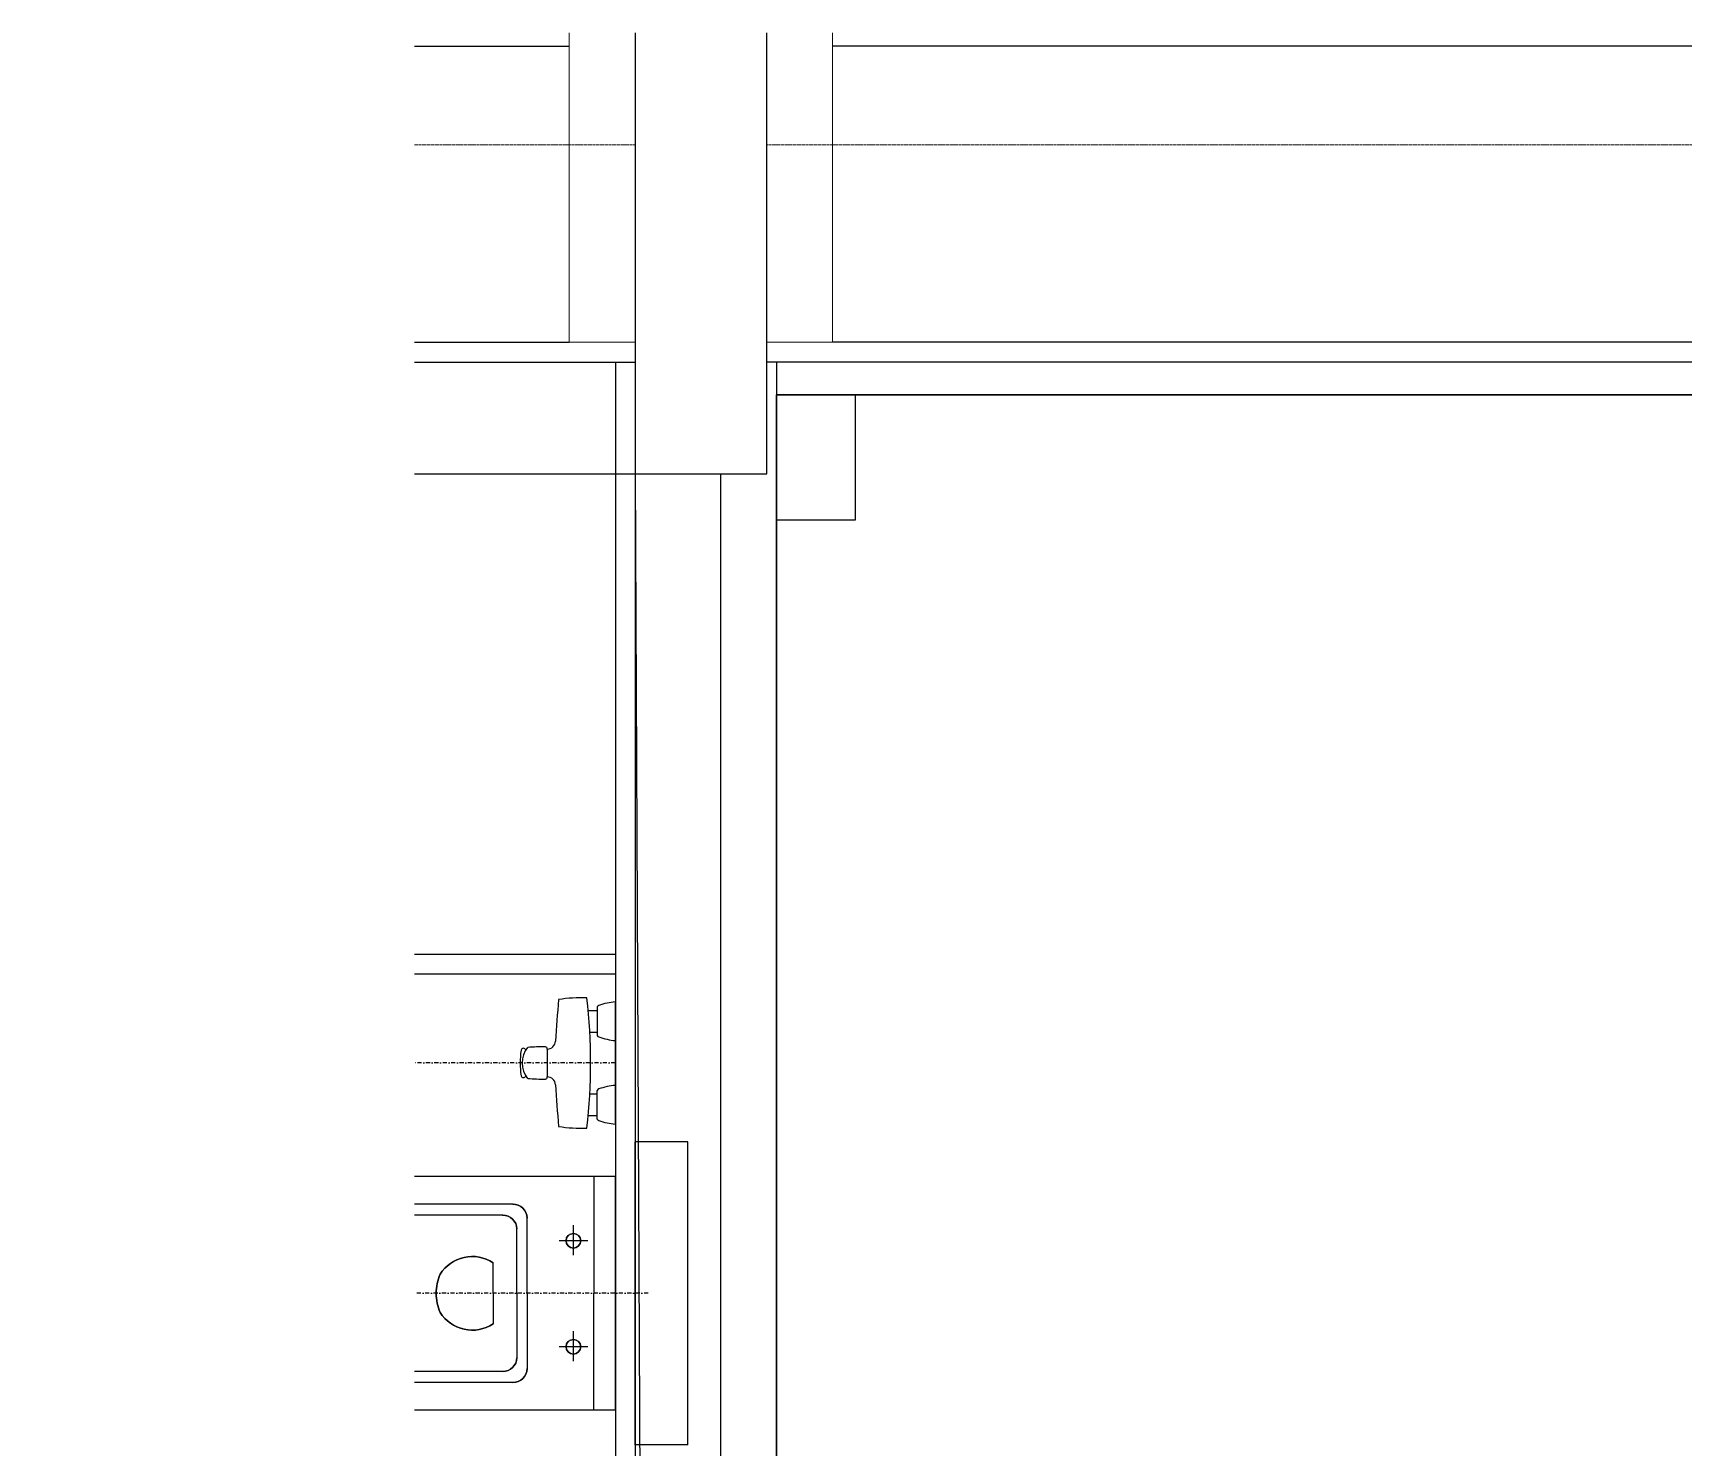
# Model space of a CAD drawing. Header units: millimetres. Extents: x 1372029 to 1411332, y -113814 to -97694.
# Drawn here: x 1394622 to 1397129, y -99844 to -97694 of the extents above; entities that cross this region are included whole.
import ezdxf

# ---------------------------------------------------------------- set-up
doc = ezdxf.new("R2010")
doc.units = ezdxf.units.MM
doc.linetypes.add('DASHDOT2', pattern=[12.7, 6.35, -3.175, 0, -3.175])
doc.linetypes.add('HIDDEN', pattern=[0.375, 0.25, -0.125])
for name, color, linetype in [('Divar-komek', 7, 'Continuous'), ('Kafel', 7, 'Continuous'), ('OFFICE_BOUNDARY', 3, 'Continuous'), ('Pencere', 7, 'Continuous'), ('Santexnika', 7, 'Continuous'), ('sutun1', 7, 'Continuous'), ('Tavan', 7, 'Continuous')]:
    doc.layers.add(name, color=color, linetype=linetype)
doc.layers.add('obl. keramogranit', color=138, linetype='Continuous', lineweight=18, true_color=0x005252)
doc.layers.add('plita', color=182, linetype='Continuous', lineweight=5, true_color=0x3a07c5)

msp = doc.modelspace()

# ---------------------------------------------------------------- linework, layer by layer
at = {"color": 1, "lineweight": 30}
for p, q in [((1395751.6, -104923.6), (1395751.6, -98243.6)), ((1395751.6, -98243.6), (1408141.6, -98243.6))]:
    msp.add_line(p, q, dxfattribs=at)
at = {"color": 18, "lineweight": -3, "true_color": 0x000000}
for p, q in [((1395751.6, -104923.6), (1395751.6, -98243.6)), ((1395751.6, -98243.6), (1408141.6, -98243.6))]:
    msp.add_line(p, q, dxfattribs=at)
msp.add_lwpolyline([(1398681.6, -103923.6), (1395751.6, -103923.6), (1395751.6, -98433.6), (1395871.6, -98433.6), (1395871.6, -98243.6), (1399041.6, -98243.6), (1399041.6, -98423.6), (1399581.6, -98423.6), (1399581.6, -100263.6), (1399061.6, -100263.6), (1399061.6, -101423.6), (1399611.6, -101423.6), (1399611.6, -103923.6), (1399581.6, -103923.6)])
at = {"layer": 'Divar-komek'}
for p, q in [((1395201.6, -97713.6), (1395436.6, -97713.6)), ((1399036.6, -97713.6), (1395836.6, -97713.6)), ((1395536.6, -98363.6), (1395536.6, -104698.6)), ((1395666.6, -98363.6), (1395666.6, -104828.6))]:
    msp.add_line(p, q, dxfattribs=at)
at = {"layer": 'Kafel'}
for p, q in [((1395506.6, -98193.6), (1395506.6, -104673.6)), ((1395536.6, -98363.6), (1395536.6, -104673.6))]:
    msp.add_line(p, q, dxfattribs=at)
at = {"layer": 'obl. keramogranit'}
for p, q in [((1395436.6, -98163.6), (1395436.6, -97693.6)), ((1395836.6, -98163.6), (1395836.6, -97693.6)), ((1395436.6, -98163.6), (1395536.6, -98163.6)), ((1395836.6, -98163.6), (1395736.6, -98163.6))]:
    msp.add_line(p, q, dxfattribs=at)
at = {"layer": 'OFFICE_BOUNDARY'}
msp.add_lwpolyline([(1394621.6, -108773.6), (1394621.6, -104923.6), (1395751.6, -104923.6), (1395751.6, -98243.6), (1408141.6, -98243.6), (1408141.6, -99693.6), (1410781.6, -99693.6), (1410781.6, -108773.6), (1394621.6, -108773.6)], close=True, dxfattribs=at)
at = {"layer": 'Pencere'}
for p, q in [((1395201.6, -98163.6), (1395436.6, -98163.6)), ((1399036.6, -98163.6), (1395836.6, -98163.6)), ((1395201.6, -98193.6), (1395536.6, -98193.6)), ((1399186.6, -98193.6), (1395736.6, -98193.6))]:
    msp.add_line(p, q, dxfattribs=at)
at = {"layer": 'plita', "linetype": 'HIDDEN', "ltscale": 5}
for p, q in [((1395201.6, -97863.6), (1395536.6, -97863.6)), ((1399636.6, -97863.6), (1395736.6, -97863.6))]:
    msp.add_line(p, q, dxfattribs=at)
at = {"layer": 'Santexnika'}
for p, q in [((1395506.6, -99093.6), (1395201.6, -99093.6)), ((1395506.6, -99093.6), (1395201.6, -99093.6)), ((1395506.6, -99093.6), (1395201.6, -99093.6)), ((1395506.6, -99093.6), (1395201.6, -99093.6)), ((1395506.6, -99093.6), (1395201.6, -99093.6)), ((1395506.6, -99093.6), (1395201.6, -99093.6)), ((1395506.6, -99093.6), (1395201.6, -99093.6)), ((1395506.6, -99093.6), (1395201.6, -99093.6)), ((1395506.6, -99123.6), (1395201.6, -99123.6)), ((1395506.6, -99123.6), (1395201.6, -99123.6)), ((1395506.6, -99123.6), (1395201.6, -99123.6)), ((1395506.6, -99123.6), (1395201.6, -99123.6)), ((1395506.6, -99123.6), (1395201.6, -99123.6)), ((1395506.6, -99123.6), (1395201.6, -99123.6)), ((1395506.6, -99123.6), (1395201.6, -99123.6)), ((1395506.6, -99123.6), (1395201.6, -99123.6)), ((1395506.6, -99351.6), (1395506.6, -99165.7)), ((1395506.6, -99351.6), (1395506.6, -99165.7)), ((1395506.6, -99351.6), (1395506.6, -99165.7)), ((1395506.6, -99351.6), (1395506.6, -99165.7)), ((1395506.6, -99351.6), (1395506.6, -99165.7)), ((1395506.6, -99351.6), (1395506.6, -99165.7)), ((1395506.6, -99351.6), (1395506.6, -99165.7)), ((1395506.6, -99351.6), (1395506.6, -99165.7)), ((1395465.3, -99178.7), (1395478.8, -99178.7)), ((1395465.3, -99178.7), (1395478.8, -99178.7)), ((1395465.3, -99178.7), (1395478.8, -99178.7)), ((1395465.3, -99178.7), (1395478.8, -99178.7)), ((1395465.3, -99178.7), (1395478.8, -99178.7)), ((1395465.3, -99178.7), (1395478.8, -99178.7)), ((1395465.3, -99178.7), (1395478.8, -99178.7)), ((1395465.3, -99178.7), (1395478.8, -99178.7)), ((1395478.8, -99173.3), (1395478.8, -99217)), ((1395478.8, -99173.3), (1395478.8, -99217)), ((1395478.8, -99173.3), (1395478.8, -99217)), ((1395478.8, -99173.3), (1395478.8, -99217)), ((1395478.8, -99173.3), (1395478.8, -99217)), ((1395478.8, -99173.3), (1395478.8, -99217)), ((1395478.8, -99173.3), (1395478.8, -99217)), ((1395478.8, -99173.3), (1395478.8, -99217)), ((1395467.7, -99211.6), (1395478.8, -99211.6)), ((1395467.7, -99211.6), (1395478.8, -99211.6)), ((1395467.7, -99211.6), (1395478.8, -99211.6)), ((1395467.7, -99211.6), (1395478.8, -99211.6)), ((1395467.7, -99211.6), (1395478.8, -99211.6)), ((1395467.7, -99211.6), (1395478.8, -99211.6)), ((1395467.7, -99211.6), (1395478.8, -99211.6)), ((1395467.7, -99211.6), (1395478.8, -99211.6)), ((1395403, -99237.5), (1395403, -99279.8)), ((1395403, -99237.5), (1395403, -99279.8)), ((1395403, -99237.5), (1395403, -99279.8)), ((1395403, -99237.5), (1395403, -99279.8)), ((1395403, -99237.5), (1395403, -99279.8)), ((1395403, -99237.5), (1395403, -99279.8)), ((1395403, -99237.5), (1395403, -99279.8)), ((1395403, -99237.5), (1395403, -99279.8)), ((1395467.7, -99305.7), (1395478.8, -99305.7)), ((1395467.7, -99305.7), (1395478.8, -99305.7)), ((1395467.7, -99305.7), (1395478.8, -99305.7)), ((1395467.7, -99305.7), (1395478.8, -99305.7)), ((1395467.7, -99305.7), (1395478.8, -99305.7)), ((1395467.7, -99305.7), (1395478.8, -99305.7)), ((1395467.7, -99305.7), (1395478.8, -99305.7)), ((1395467.7, -99305.7), (1395478.8, -99305.7)), ((1395478.8, -99344), (1395478.8, -99300.3)), ((1395478.8, -99344), (1395478.8, -99300.3)), ((1395478.8, -99344), (1395478.8, -99300.3)), ((1395478.8, -99344), (1395478.8, -99300.3)), ((1395478.8, -99344), (1395478.8, -99300.3)), ((1395478.8, -99344), (1395478.8, -99300.3)), ((1395478.8, -99344), (1395478.8, -99300.3)), ((1395478.8, -99344), (1395478.8, -99300.3)), ((1395465.3, -99338.5), (1395478.8, -99338.5)), ((1395465.3, -99338.5), (1395478.8, -99338.5)), ((1395465.3, -99338.5), (1395478.8, -99338.5)), ((1395465.3, -99338.5), (1395478.8, -99338.5)), ((1395465.3, -99338.5), (1395478.8, -99338.5)), ((1395465.3, -99338.5), (1395478.8, -99338.5)), ((1395465.3, -99338.5), (1395478.8, -99338.5)), ((1395465.3, -99338.5), (1395478.8, -99338.5)), ((1395616.6, -99378.6), (1395536.6, -99378.6)), ((1395536.6, -99838.6), (1395536.6, -99378.6)), ((1395616.6, -99378.6), (1395536.6, -99378.6)), ((1395536.6, -99838.6), (1395536.6, -99378.6)), ((1395616.6, -99378.6), (1395536.6, -99378.6)), ((1395536.6, -99838.6), (1395536.6, -99378.6)), ((1395616.6, -99378.6), (1395536.6, -99378.6)), ((1395536.6, -99838.6), (1395536.6, -99378.6)), ((1395616.6, -99378.6), (1395536.6, -99378.6)), ((1395536.6, -99838.6), (1395536.6, -99378.6)), ((1395616.6, -99378.6), (1395536.6, -99378.6)), ((1395536.6, -99838.6), (1395536.6, -99378.6)), ((1395616.6, -99378.6), (1395536.6, -99378.6)), ((1395536.6, -99838.6), (1395536.6, -99378.6)), ((1395616.6, -99378.6), (1395536.6, -99378.6)), ((1395536.6, -99838.6), (1395536.6, -99378.6)), ((1395616.6, -99838.6), (1395616.6, -99378.6)), ((1395616.6, -99838.6), (1395616.6, -99378.6)), ((1395616.6, -99838.6), (1395616.6, -99378.6)), ((1395616.6, -99838.6), (1395616.6, -99378.6)), ((1395616.6, -99838.6), (1395616.6, -99378.6)), ((1395616.6, -99838.6), (1395616.6, -99378.6)), ((1395616.6, -99838.6), (1395616.6, -99378.6)), ((1395616.6, -99838.6), (1395616.6, -99378.6)), ((1395506.6, -99431.1), (1395201.6, -99431.1)), ((1395506.6, -99431.1), (1395201.6, -99431.1)), ((1395506.6, -99431.1), (1395201.6, -99431.1)), ((1395506.6, -99431.1), (1395201.6, -99431.1)), ((1395506.6, -99431.1), (1395201.6, -99431.1)), ((1395506.6, -99431.1), (1395201.6, -99431.1)), ((1395506.6, -99431.1), (1395201.6, -99431.1)), ((1395506.6, -99431.1), (1395201.6, -99431.1)), ((1395474.1, -99431.1), (1395474.1, -99608.6)), ((1395474.1, -99431.1), (1395474.1, -99608.6)), ((1395474.1, -99431.1), (1395474.1, -99608.6)), ((1395474.1, -99431.1), (1395474.1, -99608.6)), ((1395474.1, -99431.1), (1395474.1, -99608.6)), ((1395474.1, -99431.1), (1395474.1, -99608.6)), ((1395474.1, -99431.1), (1395474.1, -99608.6)), ((1395474.1, -99431.1), (1395474.1, -99608.6)), ((1395506.6, -99786.1), (1395506.6, -99431.1)), ((1395506.6, -99786.1), (1395506.6, -99431.1)), ((1395506.6, -99786.1), (1395506.6, -99431.1)), ((1395506.6, -99786.1), (1395506.6, -99431.1)), ((1395506.6, -99786.1), (1395506.6, -99431.1)), ((1395506.6, -99786.1), (1395506.6, -99431.1)), ((1395506.6, -99786.1), (1395506.6, -99431.1)), ((1395506.6, -99786.1), (1395506.6, -99431.1)), ((1395351.1, -99473.3), (1395201.6, -99473.3)), ((1395351.1, -99473.3), (1395201.6, -99473.3)), ((1395351.1, -99473.3), (1395201.6, -99473.3)), ((1395351.1, -99473.3), (1395201.6, -99473.3)), ((1395351.1, -99473.3), (1395201.6, -99473.3)), ((1395351.1, -99473.3), (1395201.6, -99473.3)), ((1395351.1, -99473.3), (1395201.6, -99473.3)), ((1395351.1, -99473.3), (1395201.6, -99473.3)), ((1395335.6, -99489.8), (1395201.6, -99489.8)), ((1395335.6, -99489.8), (1395201.6, -99489.8)), ((1395335.6, -99489.8), (1395201.6, -99489.8)), ((1395335.6, -99489.8), (1395201.6, -99489.8)), ((1395335.6, -99489.8), (1395201.6, -99489.8)), ((1395335.6, -99489.8), (1395201.6, -99489.8)), ((1395335.6, -99489.8), (1395201.6, -99489.8)), ((1395335.6, -99489.8), (1395201.6, -99489.8)), ((1395372.5, -99608.6), (1395372.5, -99494.3)), ((1395372.5, -99608.6), (1395372.5, -99494.3)), ((1395372.5, -99608.6), (1395372.5, -99494.3)), ((1395372.5, -99608.6), (1395372.5, -99494.3)), ((1395372.5, -99608.6), (1395372.5, -99494.3)), ((1395372.5, -99608.6), (1395372.5, -99494.3)), ((1395372.5, -99608.6), (1395372.5, -99494.3)), ((1395372.5, -99608.6), (1395372.5, -99494.3)), ((1395357, -99608.6), (1395357, -99510.8)), ((1395357, -99608.6), (1395357, -99510.8)), ((1395357, -99608.6), (1395357, -99510.8)), ((1395357, -99608.6), (1395357, -99510.8)), ((1395357, -99608.6), (1395357, -99510.8)), ((1395357, -99608.6), (1395357, -99510.8)), ((1395357, -99608.6), (1395357, -99510.8)), ((1395357, -99608.6), (1395357, -99510.8)), ((1395443.1, -99550.5), (1395443.1, -99504.9)), ((1395443.1, -99550.5), (1395443.1, -99504.9)), ((1395443.1, -99550.5), (1395443.1, -99504.9)), ((1395443.1, -99550.5), (1395443.1, -99504.9)), ((1395443.1, -99550.5), (1395443.1, -99504.9)), ((1395443.1, -99550.5), (1395443.1, -99504.9)), ((1395443.1, -99550.5), (1395443.1, -99504.9)), ((1395443.1, -99550.5), (1395443.1, -99504.9)), ((1395465, -99528.8), (1395421.1, -99528.8)), ((1395465, -99528.8), (1395421.1, -99528.8)), ((1395465, -99528.8), (1395421.1, -99528.8)), ((1395465, -99528.8), (1395421.1, -99528.8)), ((1395465, -99528.8), (1395421.1, -99528.8)), ((1395465, -99528.8), (1395421.1, -99528.8)), ((1395465, -99528.8), (1395421.1, -99528.8)), ((1395465, -99528.8), (1395421.1, -99528.8)), ((1395320.7, -99608.6), (1395320.7, -99562.3)), ((1395320.7, -99608.6), (1395320.7, -99562.3)), ((1395320.7, -99608.6), (1395320.7, -99562.3)), ((1395320.7, -99608.6), (1395320.7, -99562.3)), ((1395320.7, -99608.6), (1395320.7, -99562.3)), ((1395320.7, -99608.6), (1395320.7, -99562.3)), ((1395320.7, -99608.6), (1395320.7, -99562.3)), ((1395320.7, -99608.6), (1395320.7, -99562.3)), ((1395320.7, -99608.6), (1395320.7, -99655)), ((1395320.7, -99608.6), (1395320.7, -99655)), ((1395320.7, -99608.6), (1395320.7, -99655)), ((1395320.7, -99608.6), (1395320.7, -99655)), ((1395320.7, -99608.6), (1395320.7, -99655)), ((1395320.7, -99608.6), (1395320.7, -99655)), ((1395320.7, -99608.6), (1395320.7, -99655)), ((1395320.7, -99608.6), (1395320.7, -99655)), ((1395357, -99608.6), (1395357, -99706.5)), ((1395357, -99608.6), (1395357, -99706.5)), ((1395357, -99608.6), (1395357, -99706.5)), ((1395357, -99608.6), (1395357, -99706.5)), ((1395357, -99608.6), (1395357, -99706.5)), ((1395357, -99608.6), (1395357, -99706.5)), ((1395357, -99608.6), (1395357, -99706.5)), ((1395357, -99608.6), (1395357, -99706.5)), ((1395372.5, -99608.6), (1395372.5, -99723)), ((1395372.5, -99608.6), (1395372.5, -99723)), ((1395372.5, -99608.6), (1395372.5, -99723)), ((1395372.5, -99608.6), (1395372.5, -99723)), ((1395372.5, -99608.6), (1395372.5, -99723)), ((1395372.5, -99608.6), (1395372.5, -99723)), ((1395372.5, -99608.6), (1395372.5, -99723)), ((1395372.5, -99608.6), (1395372.5, -99723)), ((1395474.1, -99786.1), (1395474.1, -99608.6)), ((1395474.1, -99786.1), (1395474.1, -99608.6)), ((1395474.1, -99786.1), (1395474.1, -99608.6)), ((1395474.1, -99786.1), (1395474.1, -99608.6)), ((1395474.1, -99786.1), (1395474.1, -99608.6)), ((1395474.1, -99786.1), (1395474.1, -99608.6)), ((1395474.1, -99786.1), (1395474.1, -99608.6)), ((1395474.1, -99786.1), (1395474.1, -99608.6)), ((1395443.1, -99711.6), (1395443.1, -99666)), ((1395443.1, -99711.6), (1395443.1, -99666)), ((1395443.1, -99711.6), (1395443.1, -99666)), ((1395443.1, -99711.6), (1395443.1, -99666)), ((1395443.1, -99711.6), (1395443.1, -99666)), ((1395443.1, -99711.6), (1395443.1, -99666)), ((1395443.1, -99711.6), (1395443.1, -99666)), ((1395443.1, -99711.6), (1395443.1, -99666)), ((1395465, -99689.9), (1395421.1, -99689.9)), ((1395465, -99689.9), (1395421.1, -99689.9)), ((1395465, -99689.9), (1395421.1, -99689.9)), ((1395465, -99689.9), (1395421.1, -99689.9)), ((1395465, -99689.9), (1395421.1, -99689.9)), ((1395465, -99689.9), (1395421.1, -99689.9)), ((1395465, -99689.9), (1395421.1, -99689.9)), ((1395465, -99689.9), (1395421.1, -99689.9)), ((1395335.6, -99727.4), (1395201.6, -99727.4)), ((1395335.6, -99727.4), (1395201.6, -99727.4)), ((1395335.6, -99727.4), (1395201.6, -99727.4)), ((1395335.6, -99727.4), (1395201.6, -99727.4)), ((1395335.6, -99727.4), (1395201.6, -99727.4)), ((1395335.6, -99727.4), (1395201.6, -99727.4)), ((1395335.6, -99727.4), (1395201.6, -99727.4)), ((1395335.6, -99727.4), (1395201.6, -99727.4)), ((1395351.1, -99744), (1395201.6, -99744)), ((1395351.1, -99744), (1395201.6, -99744)), ((1395351.1, -99744), (1395201.6, -99744)), ((1395351.1, -99744), (1395201.6, -99744)), ((1395351.1, -99744), (1395201.6, -99744)), ((1395351.1, -99744), (1395201.6, -99744)), ((1395351.1, -99744), (1395201.6, -99744)), ((1395351.1, -99744), (1395201.6, -99744)), ((1395506.6, -99786.1), (1395201.6, -99786.1)), ((1395506.6, -99786.1), (1395201.6, -99786.1)), ((1395506.6, -99786.1), (1395201.6, -99786.1)), ((1395506.6, -99786.1), (1395201.6, -99786.1)), ((1395506.6, -99786.1), (1395201.6, -99786.1)), ((1395506.6, -99786.1), (1395201.6, -99786.1)), ((1395506.6, -99786.1), (1395201.6, -99786.1)), ((1395506.6, -99786.1), (1395201.6, -99786.1)), ((1395616.6, -99838.6), (1395536.6, -99838.6)), ((1395616.6, -99838.6), (1395536.6, -99838.6)), ((1395616.6, -99838.6), (1395536.6, -99838.6)), ((1395616.6, -99838.6), (1395536.6, -99838.6)), ((1395616.6, -99838.6), (1395536.6, -99838.6)), ((1395616.6, -99838.6), (1395536.6, -99838.6)), ((1395616.6, -99838.6), (1395536.6, -99838.6)), ((1395616.6, -99838.6), (1395536.6, -99838.6))]:
    msp.add_line(p, q, dxfattribs=at)
at = {"layer": 'Santexnika', "color": 26, "linetype": 'DASHDOT2', "true_color": 0x791e15}
for p, q in [((1395506.6, -99258.6), (1395201.6, -99258.6)), ((1395506.6, -99258.6), (1395201.6, -99258.6)), ((1395506.6, -99258.6), (1395201.6, -99258.6)), ((1395506.6, -99258.6), (1395201.6, -99258.6)), ((1395506.6, -99258.6), (1395201.6, -99258.6)), ((1395506.6, -99258.6), (1395201.6, -99258.6)), ((1395506.6, -99258.6), (1395201.6, -99258.6)), ((1395506.6, -99258.6), (1395201.6, -99258.6)), ((1395556.6, -99608.6), (1395201.6, -99608.6)), ((1395556.6, -99608.6), (1395201.6, -99608.6)), ((1395556.6, -99608.6), (1395201.6, -99608.6)), ((1395556.6, -99608.6), (1395201.6, -99608.6)), ((1395556.6, -99608.6), (1395201.6, -99608.6)), ((1395556.6, -99608.6), (1395201.6, -99608.6)), ((1395556.6, -99608.6), (1395201.6, -99608.6)), ((1395556.6, -99608.6), (1395201.6, -99608.6))]:
    msp.add_line(p, q, dxfattribs=at)
at = {"layer": 'Santexnika', "extrusion": (0, 0, -1)}
for centre in [(-1395442.8, -99528.8), (-1395442.8, -99689.9)]:
    msp.add_circle(centre, 11.1, dxfattribs=at)
at = {"layer": 'Santexnika'}
for centre in [(1395442.8, -99528.8), (1395442.8, -99528.8), (1395442.8, -99528.8), (1395442.8, -99528.8), (1395442.8, -99528.8), (1395442.8, -99528.8), (1395442.8, -99528.8), (1395442.8, -99689.9), (1395442.8, -99689.9), (1395442.8, -99689.9), (1395442.8, -99689.9), (1395442.8, -99689.9), (1395442.8, -99689.9), (1395442.8, -99689.9)]:
    msp.add_circle(centre, 11.1, dxfattribs=at)
for centre, radius, start, end in [((1398826.4, -99437.1), 3417.3, 175.3885, 176.452), ((1398826.4, -99437.1), 3417.3, 175.3885, 176.452), ((1398826.4, -99437.1), 3417.3, 175.3885, 176.452), ((1398826.4, -99437.1), 3417.3, 175.3885, 176.452), ((1398826.4, -99437.1), 3417.3, 175.3885, 176.452), ((1398826.4, -99437.1), 3417.3, 175.3885, 176.452), ((1398826.4, -99437.1), 3417.3, 175.3885, 176.452), ((1398826.4, -99437.1), 3417.3, 175.3885, 176.452), ((1395453.4, -99362.3), 202.7, 87.1749, 99.4367), ((1395453.4, -99362.3), 202.7, 87.1749, 99.4367), ((1395453.4, -99362.3), 202.7, 87.1749, 99.4367), ((1395453.4, -99362.3), 202.7, 87.1749, 99.4367), ((1395453.4, -99362.3), 202.7, 87.1749, 99.4367), ((1395453.4, -99362.3), 202.7, 87.1749, 99.4367), ((1395453.4, -99362.3), 202.7, 87.1749, 99.4367), ((1395453.4, -99362.3), 202.7, 87.1749, 99.4367), ((1394595.9, -99258.6), 873.1, -6.4995, 6.4995), ((1394595.9, -99258.6), 873.1, -6.4995, 6.4995), ((1394595.9, -99258.6), 873.1, -6.4995, 6.4995), ((1394595.9, -99258.6), 873.1, -6.4995, 6.4995), ((1394595.9, -99258.6), 873.1, -6.4995, 6.4995), ((1394595.9, -99258.6), 873.1, -6.4995, 6.4995), ((1394595.9, -99258.6), 873.1, -6.4995, 6.4995), ((1394595.9, -99258.6), 873.1, -6.4995, 6.4995), ((1395484.8, -99178.7), 8.09, 112.9919, 138.4956), ((1395484.8, -99178.7), 8.09, 112.9919, 138.4956), ((1395484.8, -99178.7), 8.09, 112.9919, 138.4956), ((1395484.8, -99178.7), 8.09, 112.9919, 138.4956), ((1395484.8, -99178.7), 8.09, 112.9919, 138.4956), ((1395484.8, -99178.7), 8.09, 112.9919, 138.4956), ((1395484.8, -99178.7), 8.09, 112.9919, 138.4956), ((1395484.8, -99178.7), 8.09, 112.9919, 138.4956), ((1395514.6, -99261.1), 95.7, 94.816, 110.1457), ((1395514.6, -99261.1), 95.7, 94.816, 110.1457), ((1395514.6, -99261.1), 95.7, 94.816, 110.1457), ((1395514.6, -99261.1), 95.7, 94.816, 110.1457), ((1395514.6, -99261.1), 95.7, 94.816, 110.1457), ((1395514.6, -99261.1), 95.7, 94.816, 110.1457), ((1395514.6, -99261.1), 95.7, 94.816, 110.1457), ((1395514.6, -99261.1), 95.7, 94.816, 110.1457), ((1395484.8, -99211.6), 8.09, -138.4956, -112.9919), ((1395484.8, -99211.6), 8.09, -138.4956, -112.9919), ((1395484.8, -99211.6), 8.09, -138.4956, -112.9919), ((1395484.8, -99211.6), 8.09, -138.4956, -112.9919), ((1395484.8, -99211.6), 8.09, -138.4956, -112.9919), ((1395484.8, -99211.6), 8.09, -138.4956, -112.9919), ((1395484.8, -99211.6), 8.09, -138.4956, -112.9919), ((1395484.8, -99211.6), 8.09, -138.4956, -112.9919), ((1395514.6, -99129.2), 95.7, -110.1457, -94.816), ((1395514.6, -99129.2), 95.7, -110.1457, -94.816), ((1395514.6, -99129.2), 95.7, -110.1457, -94.816), ((1395514.6, -99129.2), 95.7, -110.1457, -94.816), ((1395514.6, -99129.2), 95.7, -110.1457, -94.816), ((1395514.6, -99129.2), 95.7, -110.1457, -94.816), ((1395514.6, -99129.2), 95.7, -110.1457, -94.816), ((1395514.6, -99129.2), 95.7, -110.1457, -94.816), ((1395499.3, -99258.6), 137.4, 171.8724, -171.8724), ((1395499.3, -99258.6), 137.4, 171.8724, -171.8724), ((1395499.3, -99258.6), 137.4, 171.8724, -171.8724), ((1395499.3, -99258.6), 137.4, 171.8724, -171.8724), ((1395499.3, -99258.6), 137.4, 171.8724, -171.8724), ((1395499.3, -99258.6), 137.4, 171.8724, -171.8724), ((1395499.3, -99258.6), 137.4, 171.8724, -171.8724), ((1395499.3, -99258.6), 137.4, 171.8724, -171.8724), ((1395366.9, -99240.1), 3.74, 16.9044, 166.3079), ((1395366.9, -99240.1), 3.74, 16.9044, 166.3079), ((1395366.9, -99240.1), 3.74, 16.9044, 166.3079), ((1395366.9, -99240.1), 3.74, 16.9044, 166.3079), ((1395366.9, -99240.1), 3.74, 16.9044, 166.3079), ((1395366.9, -99240.1), 3.74, 16.9044, 166.3079), ((1395366.9, -99240.1), 3.74, 16.9044, 166.3079), ((1395366.9, -99240.1), 3.74, 16.9044, 166.3079), ((1395402.5, -99258.6), 37.6, 141.0864, -141.0864), ((1395402.5, -99258.6), 37.6, 141.0864, -141.0864), ((1395402.5, -99258.6), 37.6, 141.0864, -141.0864), ((1395402.5, -99258.6), 37.6, 141.0864, -141.0864), ((1395402.5, -99258.6), 37.6, 141.0864, -141.0864), ((1395402.5, -99258.6), 37.6, 141.0864, -141.0864), ((1395402.5, -99258.6), 37.6, 141.0864, -141.0864), ((1395402.5, -99258.6), 37.6, 141.0864, -141.0864), ((1395400, -99604.9), 370.8, 89.9348, 94.1243), ((1395400, -99604.9), 370.8, 89.9348, 94.1243), ((1395400, -99604.9), 370.8, 89.9348, 94.1243), ((1395400, -99604.9), 370.8, 89.9348, 94.1243), ((1395400, -99604.9), 370.8, 89.9348, 94.1243), ((1395400, -99604.9), 370.8, 89.9348, 94.1243), ((1395400, -99604.9), 370.8, 89.9348, 94.1243), ((1395400, -99604.9), 370.8, 89.9348, 94.1243), ((1395399.3, -99237.6), 3.69, 2.5378, 73.278), ((1395399.3, -99237.6), 3.69, 2.5378, 73.278), ((1395399.3, -99237.6), 3.69, 2.5378, 73.278), ((1395399.3, -99237.6), 3.69, 2.5378, 73.278), ((1395399.3, -99237.6), 3.69, 2.5378, 73.278), ((1395399.3, -99237.6), 3.69, 2.5378, 73.278), ((1395399.3, -99237.6), 3.69, 2.5378, 73.278), ((1395399.3, -99237.6), 3.69, 2.5378, 73.278), ((1395403, -99224.8), 12.7, -90.1961, -3.548), ((1395403, -99224.8), 12.7, -90.1961, -3.548), ((1395403, -99224.8), 12.7, -90.1961, -3.548), ((1395403, -99224.8), 12.7, -90.1961, -3.548), ((1395403, -99224.8), 12.7, -90.1961, -3.548), ((1395403, -99224.8), 12.7, -90.1961, -3.548), ((1395403, -99224.8), 12.7, -90.1961, -3.548), ((1395403, -99224.8), 12.7, -90.1961, -3.548), ((1395366.9, -99277.2), 3.74, -166.3079, -16.9044), ((1395366.9, -99277.2), 3.74, -166.3079, -16.9044), ((1395366.9, -99277.2), 3.74, -166.3079, -16.9044), ((1395366.9, -99277.2), 3.74, -166.3079, -16.9044), ((1395366.9, -99277.2), 3.74, -166.3079, -16.9044), ((1395366.9, -99277.2), 3.74, -166.3079, -16.9044), ((1395366.9, -99277.2), 3.74, -166.3079, -16.9044), ((1395366.9, -99277.2), 3.74, -166.3079, -16.9044), ((1395400, -98912.4), 370.8, -94.1243, -89.9348), ((1395400, -98912.4), 370.8, -94.1243, -89.9348), ((1395400, -98912.4), 370.8, -94.1243, -89.9348), ((1395400, -98912.4), 370.8, -94.1243, -89.9348), ((1395400, -98912.4), 370.8, -94.1243, -89.9348), ((1395400, -98912.4), 370.8, -94.1243, -89.9348), ((1395400, -98912.4), 370.8, -94.1243, -89.9348), ((1395400, -98912.4), 370.8, -94.1243, -89.9348), ((1395399.3, -99279.7), 3.69, -73.278, -2.5378), ((1395399.3, -99279.7), 3.69, -73.278, -2.5378), ((1395399.3, -99279.7), 3.69, -73.278, -2.5378), ((1395399.3, -99279.7), 3.69, -73.278, -2.5378), ((1395399.3, -99279.7), 3.69, -73.278, -2.5378), ((1395399.3, -99279.7), 3.69, -73.278, -2.5378), ((1395399.3, -99279.7), 3.69, -73.278, -2.5378), ((1395399.3, -99279.7), 3.69, -73.278, -2.5378), ((1395403, -99292.5), 12.7, 3.548, 90.1961), ((1395403, -99292.5), 12.7, 3.548, 90.1961), ((1395403, -99292.5), 12.7, 3.548, 90.1961), ((1395403, -99292.5), 12.7, 3.548, 90.1961), ((1395403, -99292.5), 12.7, 3.548, 90.1961), ((1395403, -99292.5), 12.7, 3.548, 90.1961), ((1395403, -99292.5), 12.7, 3.548, 90.1961), ((1395403, -99292.5), 12.7, 3.548, 90.1961), ((1398826.4, -99080.2), 3417.3, -176.452, -175.3885), ((1398826.4, -99080.2), 3417.3, -176.452, -175.3885), ((1398826.4, -99080.2), 3417.3, -176.452, -175.3885), ((1398826.4, -99080.2), 3417.3, -176.452, -175.3885), ((1398826.4, -99080.2), 3417.3, -176.452, -175.3885), ((1398826.4, -99080.2), 3417.3, -176.452, -175.3885), ((1398826.4, -99080.2), 3417.3, -176.452, -175.3885), ((1398826.4, -99080.2), 3417.3, -176.452, -175.3885), ((1395514.6, -99388), 95.7, 94.816, 110.1457), ((1395514.6, -99388), 95.7, 94.816, 110.1457), ((1395514.6, -99388), 95.7, 94.816, 110.1457), ((1395514.6, -99388), 95.7, 94.816, 110.1457), ((1395514.6, -99388), 95.7, 94.816, 110.1457), ((1395514.6, -99388), 95.7, 94.816, 110.1457), ((1395514.6, -99388), 95.7, 94.816, 110.1457), ((1395514.6, -99388), 95.7, 94.816, 110.1457), ((1395484.8, -99305.6), 8.09, 112.9919, 138.4956), ((1395484.8, -99305.6), 8.09, 112.9919, 138.4956), ((1395484.8, -99305.6), 8.09, 112.9919, 138.4956), ((1395484.8, -99305.6), 8.09, 112.9919, 138.4956), ((1395484.8, -99305.6), 8.09, 112.9919, 138.4956), ((1395484.8, -99305.6), 8.09, 112.9919, 138.4956), ((1395484.8, -99305.6), 8.09, 112.9919, 138.4956), ((1395484.8, -99305.6), 8.09, 112.9919, 138.4956), ((1395484.8, -99338.6), 8.09, -138.4956, -112.9919), ((1395484.8, -99338.6), 8.09, -138.4956, -112.9919), ((1395484.8, -99338.6), 8.09, -138.4956, -112.9919), ((1395484.8, -99338.6), 8.09, -138.4956, -112.9919), ((1395484.8, -99338.6), 8.09, -138.4956, -112.9919), ((1395484.8, -99338.6), 8.09, -138.4956, -112.9919), ((1395484.8, -99338.6), 8.09, -138.4956, -112.9919), ((1395484.8, -99338.6), 8.09, -138.4956, -112.9919), ((1395514.6, -99256.2), 95.7, -110.1457, -94.816), ((1395514.6, -99256.2), 95.7, -110.1457, -94.816), ((1395514.6, -99256.2), 95.7, -110.1457, -94.816), ((1395514.6, -99256.2), 95.7, -110.1457, -94.816), ((1395514.6, -99256.2), 95.7, -110.1457, -94.816), ((1395514.6, -99256.2), 95.7, -110.1457, -94.816), ((1395514.6, -99256.2), 95.7, -110.1457, -94.816), ((1395514.6, -99256.2), 95.7, -110.1457, -94.816), ((1395453.4, -99155), 202.7, -99.4367, -87.1749), ((1395453.4, -99155), 202.7, -99.4367, -87.1749), ((1395453.4, -99155), 202.7, -99.4367, -87.1749), ((1395453.4, -99155), 202.7, -99.4367, -87.1749), ((1395453.4, -99155), 202.7, -99.4367, -87.1749), ((1395453.4, -99155), 202.7, -99.4367, -87.1749), ((1395453.4, -99155), 202.7, -99.4367, -87.1749), ((1395453.4, -99155), 202.7, -99.4367, -87.1749), ((1395335.4, -99511.5), 21.6, 1.6856, 90.4239), ((1395335.4, -99511.5), 21.6, 1.6856, 90.4239), ((1395335.4, -99511.5), 21.6, 1.6856, 90.4239), ((1395335.4, -99511.5), 21.6, 1.6856, 90.4239), ((1395335.4, -99511.5), 21.6, 1.6856, 90.4239), ((1395335.4, -99511.5), 21.6, 1.6856, 90.4239), ((1395335.4, -99511.5), 21.6, 1.6856, 90.4239), ((1395350.9, -99494.9), 21.6, 1.6856, 90.4239), ((1395350.9, -99494.9), 21.6, 1.6856, 90.4239), ((1395350.9, -99494.9), 21.6, 1.6856, 90.4239), ((1395350.9, -99494.9), 21.6, 1.6856, 90.4239), ((1395350.9, -99494.9), 21.6, 1.6856, 90.4239), ((1395350.9, -99494.9), 21.6, 1.6856, 90.4239), ((1395350.9, -99494.9), 21.6, 1.6856, 90.4239), ((1395288.9, -99610.2), 57.5, 56.4449, 147.9788), ((1395288.9, -99610.2), 57.5, 56.4449, 147.9788), ((1395288.9, -99610.2), 57.5, 56.4449, 147.9788), ((1395288.9, -99610.2), 57.5, 56.4449, 147.9788), ((1395288.9, -99610.2), 57.5, 56.4449, 147.9788), ((1395288.9, -99610.2), 57.5, 56.4449, 147.9788), ((1395288.9, -99610.2), 57.5, 56.4449, 147.9788), ((1395316.9, -99611), 82.9, 157.853, 178.3836), ((1395316.9, -99611), 82.9, 157.853, 178.3836), ((1395316.9, -99611), 82.9, 157.853, 178.3836), ((1395316.9, -99611), 82.9, 157.853, 178.3836), ((1395316.9, -99611), 82.9, 157.853, 178.3836), ((1395316.9, -99611), 82.9, 157.853, 178.3836), ((1395316.9, -99611), 82.9, 157.853, 178.3836), ((1395316.9, -99606.3), 82.9, -178.3836, -157.853), ((1395316.9, -99606.3), 82.9, -178.3836, -157.853), ((1395316.9, -99606.3), 82.9, -178.3836, -157.853), ((1395316.9, -99606.3), 82.9, -178.3836, -157.853), ((1395316.9, -99606.3), 82.9, -178.3836, -157.853), ((1395316.9, -99606.3), 82.9, -178.3836, -157.853), ((1395316.9, -99606.3), 82.9, -178.3836, -157.853), ((1395288.9, -99607.1), 57.5, -147.9788, -56.4449), ((1395288.9, -99607.1), 57.5, -147.9788, -56.4449), ((1395288.9, -99607.1), 57.5, -147.9788, -56.4449), ((1395288.9, -99607.1), 57.5, -147.9788, -56.4449), ((1395288.9, -99607.1), 57.5, -147.9788, -56.4449), ((1395288.9, -99607.1), 57.5, -147.9788, -56.4449), ((1395288.9, -99607.1), 57.5, -147.9788, -56.4449), ((1395335.4, -99705.8), 21.6, -90.4239, -1.6856), ((1395335.4, -99705.8), 21.6, -90.4239, -1.6856), ((1395335.4, -99705.8), 21.6, -90.4239, -1.6856), ((1395335.4, -99705.8), 21.6, -90.4239, -1.6856), ((1395335.4, -99705.8), 21.6, -90.4239, -1.6856), ((1395335.4, -99705.8), 21.6, -90.4239, -1.6856), ((1395335.4, -99705.8), 21.6, -90.4239, -1.6856), ((1395350.9, -99722.4), 21.6, -90.4239, -1.6856), ((1395350.9, -99722.4), 21.6, -90.4239, -1.6856), ((1395350.9, -99722.4), 21.6, -90.4239, -1.6856), ((1395350.9, -99722.4), 21.6, -90.4239, -1.6856), ((1395350.9, -99722.4), 21.6, -90.4239, -1.6856), ((1395350.9, -99722.4), 21.6, -90.4239, -1.6856), ((1395350.9, -99722.4), 21.6, -90.4239, -1.6856)]:
    msp.add_arc(centre, radius, start, end, dxfattribs=at)
at = {"layer": 'Santexnika', "extrusion": (0, 0, -1)}
for centre, radius, start, end in [((-1395335.4, -99511.5), 21.6, 89.5761, 178.3144), ((-1395350.9, -99494.9), 21.6, 89.5761, 178.3144), ((-1395288.9, -99610.2), 57.5, 32.0212, 123.5551), ((-1395316.9, -99611), 82.9, 1.6164, 22.147), ((-1395316.9, -99606.3), 82.9, -22.147, -1.6164), ((-1395288.9, -99607.1), 57.5, -123.5551, -32.0212), ((-1395335.4, -99705.8), 21.6, -178.3144, -89.5761), ((-1395350.9, -99722.4), 21.6, -178.3144, -89.5761)]:
    msp.add_arc(centre, radius, start, end, dxfattribs=at)
at = {"layer": 'sutun1'}
for p, q in [((1395536.6, -97693.6), (1395536.6, -98363.6)), ((1395736.6, -98363.6), (1395736.6, -97693.6)), ((1395536.6, -98363.6), (1395736.6, -98363.6))]:
    msp.add_line(p, q, dxfattribs=at)
at = {"layer": 'sutun1', "color": 134}
for p, q in [((1395201.6, -98363.6), (1395536.6, -98363.6)), ((1395536.6, -98363.6), (1395566.6, -104843.6))]:
    msp.add_line(p, q, dxfattribs=at)
at = {"layer": 'Tavan'}
msp.add_line((1395751.6, -98193.6), (1395751.6, -104888.6), dxfattribs=at)

doc.saveas('drawing.dxf')
